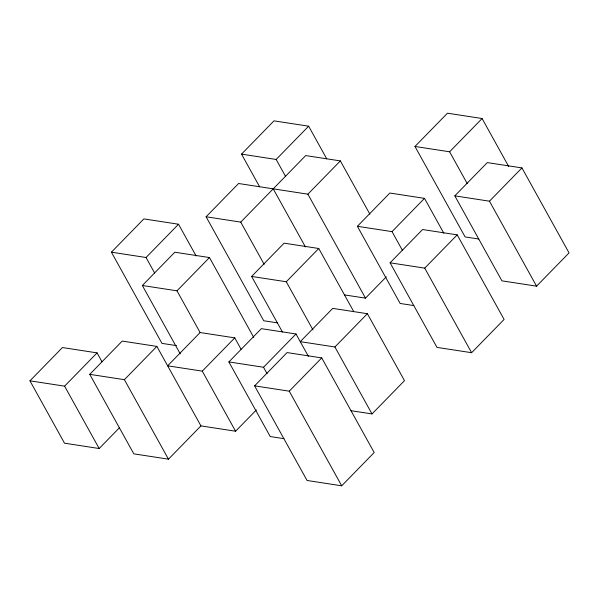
<?xml version="1.0" encoding="UTF-8"?>
<svg xmlns="http://www.w3.org/2000/svg" width="599" height="599" viewBox="0 0 599 599"><rect width="100%" height="100%" fill="white"/><g stroke="black" fill="none" stroke-linecap="round" stroke-linejoin="round"><path stroke-width="0.9" d="M176.54 345.623L161.955 343.377L111.399 252.179L143.88 218.905L178.524 224.228L196.128 255.99M259.629 186.806L241.517 154.13L273.99 120.863L308.642 126.187L326.755 158.862M111.399 252.179L146.051 257.503L178.524 224.228M119.306 427.888L99.172 448.524L64.52 443.193L29.95 380.829L62.431 347.555L97.075 352.878L102.017 361.789M277.404 322.861L263.732 320.757L206.093 216.778L238.574 183.504L307.879 194.173L365.502 298.137L386.288 276.843M180.262 353.912L142.345 285.498L174.818 252.224L209.47 257.555L253.706 337.364M241.517 154.13L276.161 159.461L308.642 126.187M29.95 380.829L64.595 386.153L97.075 352.878M200.942 425.896L168.461 459.171L133.817 453.847L89.753 374.345L122.226 341.078L156.878 346.402L200.942 425.896L235.587 431.228L256.379 409.933M206.093 216.778L240.738 222.109L305.707 155.575L340.352 160.906L369.845 214.113M142.345 285.498L176.99 290.822L209.47 257.555M89.753 374.345L124.397 379.676L156.878 346.402M307.879 194.173L340.352 160.906M282.428 331.996L251.632 276.438L284.113 243.164L318.758 248.495L353.635 311.405M241.06 349.232L234.763 337.866L200.111 332.542L167.638 365.817L202.282 371.14L235.587 431.228M478.781 239.016L465.109 236.919L414.972 146.47L447.453 113.196L482.098 118.527L508.746 166.597M251.632 276.438L286.285 281.762L318.758 248.495M202.282 371.14L234.763 337.866M413.827 305.565L400.147 303.461L357.378 226.302L389.859 193.028L424.504 198.359L443.866 233.281M283.919 438.655L270.239 436.551L228.87 361.923L261.351 328.656L295.996 333.98L308.403 356.353M414.972 146.47L449.617 151.794L482.098 118.527M357.378 226.302L392.031 231.626L424.504 198.359M228.87 361.923L263.523 367.254L295.996 333.98M254.605 385.853L287.086 352.579L321.73 357.91L374.18 452.53L341.707 485.804L307.055 480.473L254.605 385.853L289.257 391.177L341.707 485.804M454.821 195.858L487.294 162.591L521.946 167.915L569.05 252.898L536.569 286.165L501.925 280.841L454.821 195.858L489.465 201.189L536.569 286.165M390.084 262.811L422.565 229.537L457.209 234.86L504.096 319.439L471.615 352.714L436.971 347.383L390.084 262.811L424.736 268.135L471.615 352.714M289.257 391.177L321.73 357.91M367.382 313.711L332.73 308.388L300.256 341.655L334.901 346.986L367.382 313.711L404.49 380.657L372.009 413.931L351.044 410.704M489.465 201.189L521.946 167.915M424.736 268.135L457.209 234.86M344.53 294.91L365.502 298.137M449.617 151.794L467.235 183.579M392.031 231.626L402.386 250.307M276.161 159.461L285.671 176.615M273.219 188.835L305.445 246.968M334.901 346.986L372.009 413.931M286.285 281.762L313 329.974M240.738 222.109L264.159 264.346M263.523 367.254L267.117 373.739M176.99 290.822L200.111 332.542M146.051 257.503L154.624 272.972M124.397 379.676L168.461 459.171M64.595 386.153L99.172 448.524"/></g></svg>
